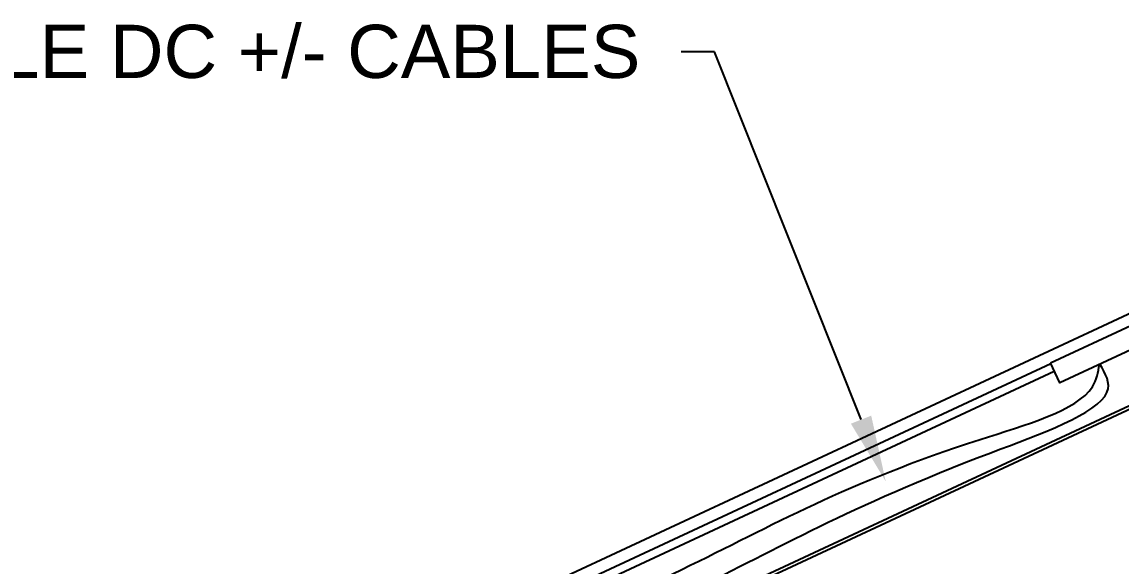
# Model space of a CAD drawing. Header units: feet. Extents: x -17 to 661, y -41 to 600.
# Drawn here: x 608.969 to 611.035, y 595.13 to 596.154 of the extents above; entities that cross this region are included whole.
import ezdxf
from ezdxf import colors
from ezdxf.entities.mleader import LeaderData, LeaderLine
from ezdxf.math import Vec2, Vec3

# ---------------------------------------------------------------- set-up
doc = ezdxf.new("R2010")
doc.units = ezdxf.units.FT
doc.header["$MEASUREMENT"] = 0
for name, color, linetype in [('E-ARRY-POST', 4, 'Continuous'), ('E-CABL-DW', 45, 'DW_CABLE'), ('E-INST', 44, 'Continuous'), ('G-ANNO-TEXT', 1, 'Continuous')]:
    doc.layers.add(name, color=color, linetype=linetype)
doc.styles.add('NEI-A', font='arial.ttf')
doc.styles.get("Standard").update_dxf_attribs({"font": 'arial.ttf'})
doc.linetypes.add('DW_CABLE', pattern='A,1,-0.2,["DW",Standard,S=0.1,R=0,X=-0.1,Y=-0.05],-0.2', length=1.4)

msp = doc.modelspace()

# ---------------------------------------------------------------- linework, layer by layer
at = {"layer": 'E-ARRY-POST', "color": 9}
msp.add_line((611.6477, 595.8834), (609.8712, 595.055), dxfattribs=at)
for points in [[(611.8764, 595.8164), (604.0595, 592.1713)], [(611.8788, 595.8111), (610.12, 594.991)], [(609.8806, 595.0348), (610.9028, 595.5115)], [(607.3487, 593.8367), (610.9095, 595.4971)]]:
    msp.add_lwpolyline(points, dxfattribs=at)
at = {"layer": 'E-CABL-DW', "color": 100, "linetype": 'Continuous'}
for points, knots in [([(609.9236, 594.9938), (610.0218, 595.0374), (610.3092, 595.165), (610.5646, 595.3148), (610.9817, 595.4309), (610.9919, 595.495), (610.9943, 595.5096)], [58.802029, 58.802029, 58.802029, 58.802029, 62.643779, 70.045997, 72.544722, 73.28399, 73.28399, 73.28399, 73.28399]), ([(609.9469, 594.9571), (610.0446, 595.0001), (610.3257, 595.1238), (610.5582, 595.2646), (611.0395, 595.4337), (611.0057, 595.4922), (610.9954, 595.5101)], [58.217474, 58.217474, 58.217474, 58.217474, 62.164126, 69.566343, 72.065069, 73.158053, 73.158053, 73.158053, 73.158053])]:
    msp.add_open_spline(points, degree=3, knots=knots, dxfattribs=at)
at = {"layer": 'E-INST', "color": 7}
msp.add_lwpolyline([(610.9023, 595.5126), (611.0534, 595.583), (611.071, 595.5453), (610.9199, 595.4748)], close=True, dxfattribs=at)

# ---------------------------------------------------------------- leaders
at = {"layer": 'G-ANNO-TEXT'}
ml = msp.add_multileader_mtext('Standard', dxfattribs=at)
ml.set_content('SOLAR MODULE DC +/- CABLES ', color=256, style='NEI-A')
ml.set_leader_properties()
ml.build(insert=Vec2(0, 0))
ml.multileader.update_dxf_attribs({"dogleg_length": 0.0625, "arrow_head_size": 0.125})
ctx = ml.context
ctx.base_point, ctx.char_height, ctx.arrow_head_size, ctx.landing_gap_size, ctx.plane_origin = Vec3(607.8949, 596.0974), 0.1, 0.125, 0.09, Vec3(610.4053, 595.569)
notes = []
notes.append((ctx, [(0, (1, 1, 0), (610.2703, 596.0974), (-1, 0), 0.0625, [(0, [(610.5925, 595.2895)], 0, [])])]))
ctx.mtext.insert, ctx.mtext.width, ctx.mtext.flow_direction = Vec3(607.9849, 596.1483), 2.340868, 5
for ctx, leaders in notes:
    for number, flags, end, landing, length, lines in leaders:
        leader = LeaderData()
        leader.index, (leader.has_last_leader_line, leader.has_dogleg_vector, leader.attachment_direction) = number, flags
        leader.last_leader_point, leader.dogleg_vector, leader.dogleg_length = Vec3(end), Vec3(landing), length
        for number, points, colour, breaks in lines:
            line = LeaderLine()
            line.index, line.vertices, line.color, line.breaks = number, Vec3.list(points), colors.encode_raw_color(colour), breaks
            leader.lines.append(line)
        ctx.leaders.append(leader)

doc.saveas('drawing.dxf')
